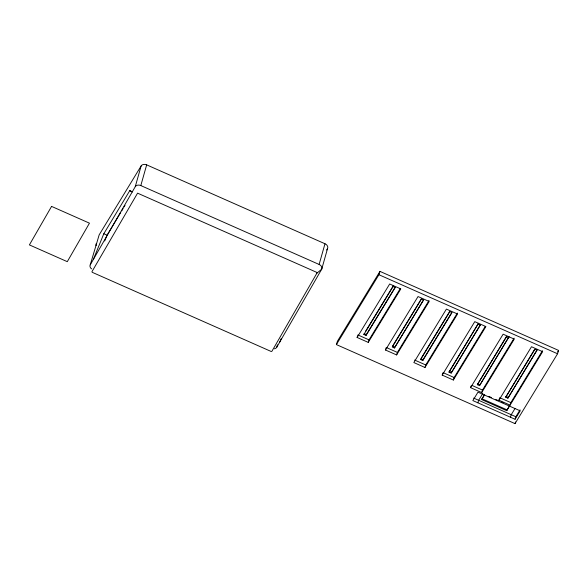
<?xml version="1.0" encoding="UTF-8"?>
<svg xmlns="http://www.w3.org/2000/svg" width="588" height="588" viewBox="0 0 588 588"><rect width="100%" height="100%" fill="white"/><g stroke="black" fill="none" stroke-linecap="round" stroke-linejoin="round"><path stroke-width="0.88" d="M90.831 268.157A4.491 3.366 15.8 0 1 90.236 264.857L99.159 234.869L141.12 165.97A4.307 3.234 15.8 0 1 146.669 164.861L324.98 243.755A4.675 3.506 15.8 0 1 327.575 248.467L321.717 269.172L276.691 347.354A4.491 3.366 15.8 0 1 274.368 348.802M90.236 264.857L135.262 186.675L141.12 165.97M135.262 186.675A4.307 3.234 15.8 0 1 140.811 185.565L146.669 164.861M276.691 347.354L277.418 344.803M316.873 273.214L316.895 273.141A1.095 0.823 15.8 0 0 316.381 272.2L137.577 193.158L92.007 271.59A0.904 0.676 15.8 0 0 92.397 272.384L270.98 351.396A0.904 0.676 15.8 0 0 271.943 351.205L316.873 273.214L321.717 269.172A4.675 3.506 15.8 0 0 319.122 264.46L324.98 243.755M336.38 344.583L337.424 341.238L379.966 271.384L558.6 350.419L557.556 353.77L515.014 423.625L336.38 344.583L378.922 274.728L379.966 271.384M357.107 337.453L389.675 283.989L400.803 288.914L368.242 342.385L357.107 337.453L357.629 335.785M363.884 334.484L393.093 286.525L395.261 287.481L366.052 335.439L363.884 334.484L364.148 333.646L366.309 334.601L395.048 287.422M366.052 335.439L366.309 334.601M368.242 342.385L369.029 339.871L400.171 288.73M393.093 286.525L393.357 285.687L365.56 331.323M385.471 350.007L418.039 296.543L429.174 301.468L396.606 354.931L385.471 350.007L386.257 347.493L397.392 352.418L429.012 300.505M394.416 347.993L423.625 300.034L421.456 299.071L392.255 347.03L394.416 347.993L423.411 299.968M396.606 354.931L397.392 352.418M420.618 359.584L449.827 311.625L451.988 312.581L422.779 360.54L420.618 359.584L420.876 358.746L423.044 359.702L451.782 312.522M422.779 360.54L423.044 359.702M424.977 367.485L457.537 314.014L446.402 309.09L413.842 362.553L424.977 367.485L425.756 364.972L457.376 313.059M442.205 375.107L474.766 321.643L485.901 326.568L453.341 380.032L442.205 375.107L442.727 373.431M448.982 372.13L478.448 323.334L448.982 372.13L451.143 373.093L480.352 325.135L478.191 324.172M451.143 373.093L480.146 325.068M453.341 380.032L454.12 377.518L485.269 326.384M470.569 387.654L503.13 334.19L514.265 339.114L481.704 392.586L470.569 387.654L471.091 385.985M479.514 385.64L508.98 336.843L479.514 385.64L477.346 384.684L506.341 336.659M477.86 402.802L478.647 400.288L482.844 393.394M481.704 392.586L482.483 390.072L514.103 338.159M509.767 405.661L506.716 410.667L481.668 399.583L484.108 395.173M498.933 400.207L531.493 346.744L542.628 351.668L510.068 405.132L498.933 400.207L499.719 397.694L510.854 402.618L542.467 350.705M505.709 397.231L534.918 349.272L537.087 350.235L507.878 398.194L505.709 397.231L534.712 349.213M507.878 398.194L537.344 349.397M506.716 410.667L509.59 405.536M510.068 405.132L510.854 402.618M510.457 417.223L511.237 414.709L514.97 408.587M515.073 419.266L520.204 410.843L477.978 392.159L472.848 400.582L515.073 419.266L515.852 416.752L520.049 409.858M515.014 423.625L515.536 421.949M93.308 259.529L103.811 233.745L129.772 190.637L132.204 191.717M104.686 240.999L107.06 235.178L120.746 212.452M279.763 342.025L281.115 338.695M121.694 210.886L123.105 208.534M124.053 206.969L124.994 205.396M326.627 250.032L327.575 248.467M421.251 299.013L392.512 346.192L394.68 347.155M421.346 357.974L449.614 311.559M477.346 384.684L506.555 336.726L508.723 337.681M481.668 399.583L484.718 394.577M557.652 351.969L558.6 350.419M378.922 274.728L557.556 353.77M140.811 185.565L319.122 264.46M449.239 371.293L451.408 372.255M477.61 383.846L479.771 384.802M505.974 396.393L508.135 397.356M357.894 334.947L369.029 339.871M414.621 360.047L425.756 364.972M442.985 372.594L454.12 377.518M472.149 385.5L482.483 390.072M488.893 396.422L491.399 397.532M495.574 399.377L498.073 400.487M501.417 401.964L503.085 402.706M481.925 398.745L506.981 409.829M103.811 233.745L107.06 235.178M473.634 398.069L515.852 416.752M129.772 190.637L132.212 191.975M96.131 245.681A4.491 3.366 15.8 0 1 96.248 243.601M91.588 268.863A4.491 3.366 15.8 0 1 91.184 268.525M51.575 206.403L29.4 244.902L67.289 261.667L89.464 223.168L51.575 206.403"/></g></svg>
